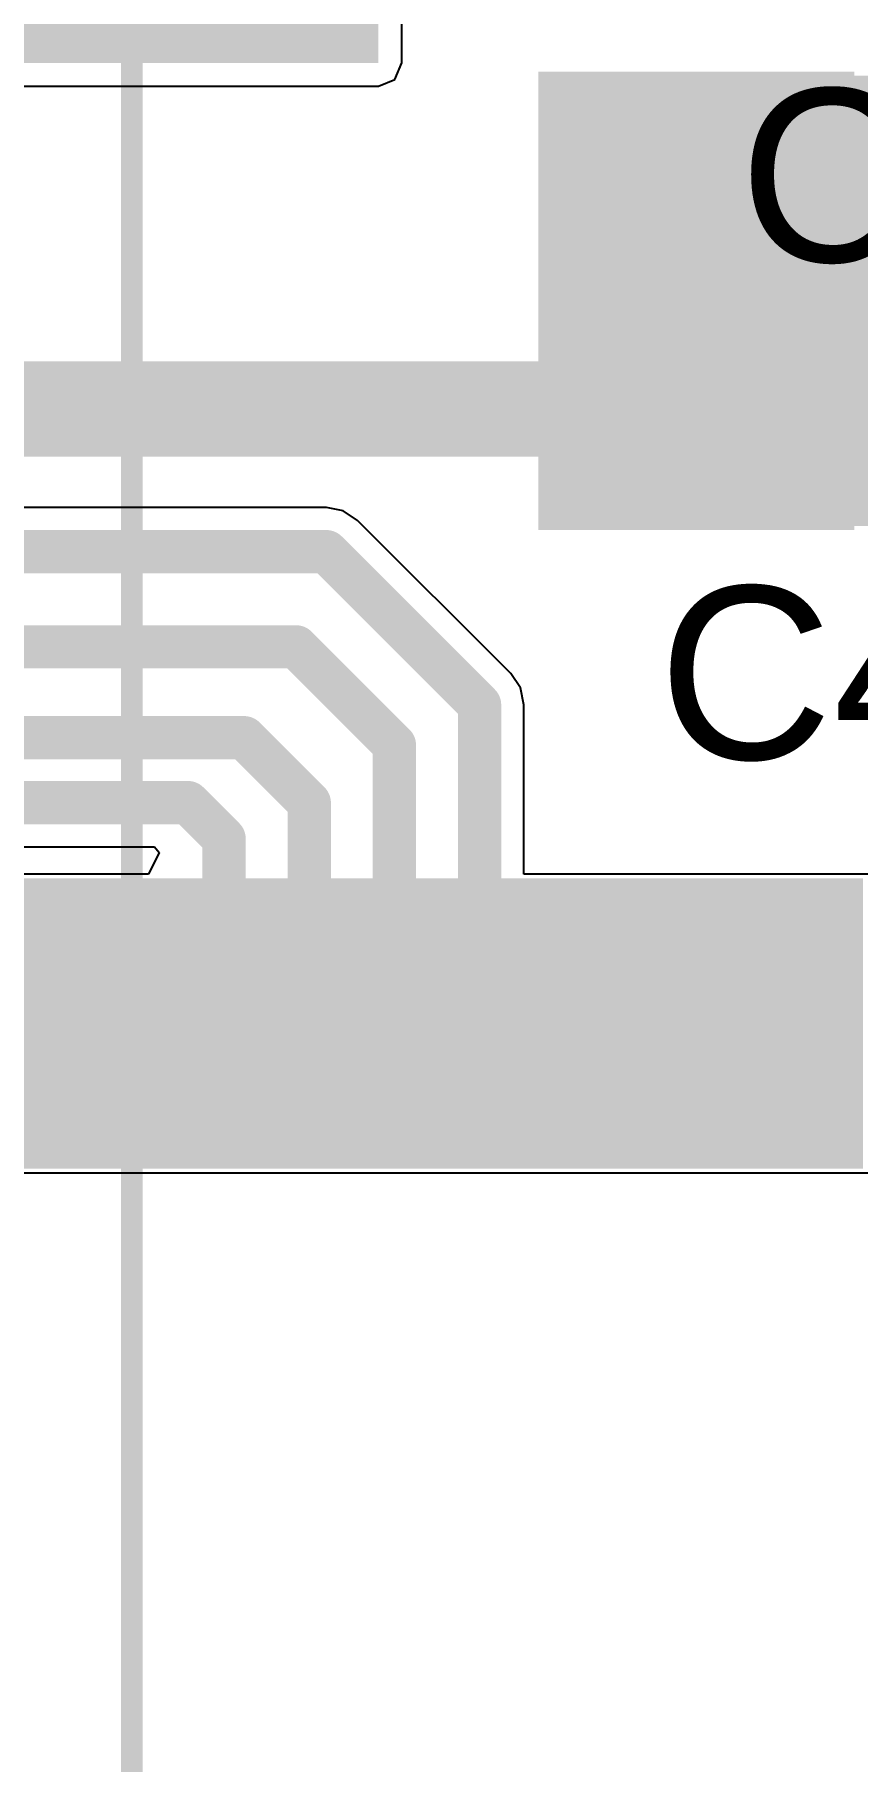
# Model space of a CAD drawing. Header units: millimetres. Extents: x -0.27 to 4.7, y -0.39 to 2.83.
# Drawn here: x 2.7795 to 2.9698, y 1.4264 to 1.8255 of the extents above; entities that cross this region are included whole.
import ezdxf

# ---------------------------------------------------------------- set-up
doc = ezdxf.new("R2010")
doc.units = ezdxf.units.MM
doc.header["$MEASUREMENT"] = 0
for name, color, linetype in [('BottomLayer', 5, 'Continuous'), ('BottomSolder', 6, 'Continuous'), ('TopLayer', 1, 'Continuous'), ('TopOverlay', 2, 'Continuous'), ('TopPaste', 8, 'Continuous'), ('TopSolder', 216, 'Continuous'), ('ViaHoleLayer', 16, 'Continuous')]:
    doc.layers.add(name, color=color, linetype=linetype)
doc.styles.add('Arial', font='', dxfattribs={"height": 0.2})
doc.styles.get('Arial').set_extended_font_data('Arial')

# ---------------------------------------------------------------- blocks, each defined once
blk = doc.blocks.new('OLED_0_96________2C_12')
at = {"layer": 'TopOverlay', "const_width": 0.005}
blk.add_lwpolyline([(0.539, -1.036), (0.539, 0.062)], dxfattribs=at)
blk = doc.blocks.new('TQFP_100_14_14__49')
at = {"layer": 'TopLayer'}
for points in [[(0.01378, -0.33268), (0.01378, -0.27362), (0.02559, -0.27362), (0.02559, -0.33268)], [(0.03346, -0.33268), (0.03346, -0.27362), (0.04528, -0.27362), (0.04528, -0.33268)], [(0.05315, -0.33268), (0.05315, -0.27362), (0.06496, -0.27362), (0.06496, -0.33268)], [(0.07283, -0.33268), (0.07283, -0.27362), (0.08465, -0.27362), (0.08465, -0.33268)], [(0.09252, -0.33268), (0.09252, -0.27362), (0.10433, -0.27362), (0.10433, -0.33268)], [(0.1122, -0.33268), (0.1122, -0.27362), (0.12402, -0.27362), (0.12402, -0.33268)], [(0.13189, -0.33268), (0.13189, -0.27362), (0.1437, -0.27362), (0.1437, -0.33268)], [(0.15157, -0.33268), (0.15157, -0.27362), (0.16339, -0.27362), (0.16339, -0.33268)], [(0.17126, -0.33268), (0.17126, -0.27362), (0.18307, -0.27362), (0.18307, -0.33268)], [(0.19094, -0.33268), (0.19094, -0.27362), (0.20276, -0.27362), (0.20276, -0.33268)]]:
    blk.add_hatch(color=1, dxfattribs=at).paths.add_polyline_path(points)
at = {"layer": 'TopPaste'}
for points in [[(0.01378, -0.33268), (0.01378, -0.27362), (0.02559, -0.27362), (0.02559, -0.33268)], [(0.03346, -0.33268), (0.03346, -0.27362), (0.04528, -0.27362), (0.04528, -0.33268)], [(0.05315, -0.33268), (0.05315, -0.27362), (0.06496, -0.27362), (0.06496, -0.33268)], [(0.07283, -0.33268), (0.07283, -0.27362), (0.08465, -0.27362), (0.08465, -0.33268)], [(0.09252, -0.33268), (0.09252, -0.27362), (0.10433, -0.27362), (0.10433, -0.33268)], [(0.1122, -0.33268), (0.1122, -0.27362), (0.12402, -0.27362), (0.12402, -0.33268)], [(0.13189, -0.33268), (0.13189, -0.27362), (0.1437, -0.27362), (0.1437, -0.33268)], [(0.15157, -0.33268), (0.15157, -0.27362), (0.16339, -0.27362), (0.16339, -0.33268)], [(0.17126, -0.33268), (0.17126, -0.27362), (0.18307, -0.27362), (0.18307, -0.33268)], [(0.19094, -0.33268), (0.19094, -0.27362), (0.20276, -0.27362), (0.20276, -0.33268)]]:
    blk.add_hatch(color=8, dxfattribs=at).paths.add_polyline_path(points)
at = {"layer": 'TopSolder'}
for points in [[(0.00978, -0.33668), (0.00978, -0.26962), (0.02959, -0.26962), (0.02959, -0.33668)], [(0.02946, -0.33668), (0.02946, -0.26962), (0.04928, -0.26962), (0.04928, -0.33668)], [(0.04915, -0.33668), (0.04915, -0.26962), (0.06896, -0.26962), (0.06896, -0.33668)], [(0.06883, -0.33668), (0.06883, -0.26962), (0.08865, -0.26962), (0.08865, -0.33668)], [(0.08852, -0.33668), (0.08852, -0.26962), (0.10833, -0.26962), (0.10833, -0.33668)], [(0.1082, -0.33668), (0.1082, -0.26962), (0.12802, -0.26962), (0.12802, -0.33668)], [(0.12789, -0.33668), (0.12789, -0.26962), (0.1477, -0.26962), (0.1477, -0.33668)], [(0.14757, -0.33668), (0.14757, -0.26962), (0.16739, -0.26962), (0.16739, -0.33668)], [(0.16726, -0.33668), (0.16726, -0.26962), (0.18707, -0.26962), (0.18707, -0.33668)], [(0.18694, -0.33668), (0.18694, -0.26962), (0.20676, -0.26962), (0.20676, -0.33668)]]:
    blk.add_hatch(color=216, dxfattribs=at).paths.add_polyline_path(points)

msp = doc.modelspace()

# ---------------------------------------------------------------- hatches: boundary and pattern name
at = {"layer": 'BottomLayer'}
msp.add_hatch(color=5, dxfattribs=at).paths.add_polyline_path([(2.896, 1.711), (2.969, 1.711), (2.969, 1.817), (2.896, 1.817)])
h = msp.add_hatch(color=5, dxfattribs=at)
edge = h.paths.add_edge_path()
edge.add_arc((2.91882, 1.79128), 0.01181, 0, 360)
h = msp.add_hatch(color=5, dxfattribs=at)
edge = h.paths.add_edge_path()
edge.add_arc((2.949, 1.79), 0.01181, 0, 360)
h = msp.add_hatch(color=5, dxfattribs=at)
edge = h.paths.add_edge_path()
edge.add_arc((2.91882, 1.76562), 0.01181, 0, 360)
h = msp.add_hatch(color=5, dxfattribs=at)
edge = h.paths.add_edge_path()
edge.add_arc((2.949, 1.76433), 0.01181, 0, 360)
h = msp.add_hatch(color=5, dxfattribs=at)
edge = h.paths.add_edge_path()
edge.add_arc((2.91882, 1.73995), 0.01181, 0, 360)
h = msp.add_hatch(color=5, dxfattribs=at)
edge = h.paths.add_edge_path()
edge.add_arc((2.949, 1.73867), 0.01181, 0, 360)
at = {"layer": 'BottomSolder'}
h = msp.add_hatch(color=6, dxfattribs=at)
edge = h.paths.add_edge_path()
edge.add_arc((2.91882, 1.79128), 0.00591, 0, 360)
h = msp.add_hatch(color=6, dxfattribs=at)
edge = h.paths.add_edge_path()
edge.add_arc((2.949, 1.79), 0.00591, 0, 360)
h = msp.add_hatch(color=6, dxfattribs=at)
edge = h.paths.add_edge_path()
edge.add_arc((2.91882, 1.76562), 0.00591, 0, 360)
h = msp.add_hatch(color=6, dxfattribs=at)
edge = h.paths.add_edge_path()
edge.add_arc((2.949, 1.76433), 0.00591, 0, 360)
h = msp.add_hatch(color=6, dxfattribs=at)
edge = h.paths.add_edge_path()
edge.add_arc((2.91882, 1.73995), 0.00591, 0, 360)
h = msp.add_hatch(color=6, dxfattribs=at)
edge = h.paths.add_edge_path()
edge.add_arc((2.949, 1.73867), 0.00591, 0, 360)
at = {"layer": 'TopLayer'}
for points in [[(2.859, 1.819), (2.859, 1.877), (1.895, 1.877), (1.895, 1.819)], [(2.898, 1.71195), (3.16121, 1.71195), (3.16121, 1.816), (2.898, 1.816)]]:
    msp.add_hatch(color=1, dxfattribs=at).paths.add_polyline_path(points)
h = msp.add_hatch(color=1, dxfattribs=at)
edge = h.paths.add_edge_path()
edge.add_arc((2.91882, 1.79128), 0.01181, 0, 360)
h = msp.add_hatch(color=1, dxfattribs=at)
edge = h.paths.add_edge_path()
edge.add_arc((2.949, 1.79), 0.01181, 0, 360)
h = msp.add_hatch(color=1, dxfattribs=at)
edge = h.paths.add_edge_path()
edge.add_arc((2.91882, 1.76562), 0.01181, 0, 360)
h = msp.add_hatch(color=1, dxfattribs=at)
edge = h.paths.add_edge_path()
edge.add_arc((2.949, 1.76433), 0.01181, 0, 360)
h = msp.add_hatch(color=1, dxfattribs=at)
edge = h.paths.add_edge_path()
edge.add_arc((2.91882, 1.73995), 0.01181, 0, 360)
h = msp.add_hatch(color=1, dxfattribs=at)
edge = h.paths.add_edge_path()
edge.add_arc((2.949, 1.73867), 0.01181, 0, 360)
at = {"layer": 'TopSolder'}
h = msp.add_hatch(color=216, dxfattribs=at)
edge = h.paths.add_edge_path()
edge.add_arc((2.91882, 1.79128), 0.00591, 0, 360)
h = msp.add_hatch(color=216, dxfattribs=at)
edge = h.paths.add_edge_path()
edge.add_arc((2.949, 1.79), 0.00591, 0, 360)
h = msp.add_hatch(color=216, dxfattribs=at)
edge = h.paths.add_edge_path()
edge.add_arc((2.91882, 1.76562), 0.00591, 0, 360)
h = msp.add_hatch(color=216, dxfattribs=at)
edge = h.paths.add_edge_path()
edge.add_arc((2.949, 1.76433), 0.00591, 0, 360)
h = msp.add_hatch(color=216, dxfattribs=at)
edge = h.paths.add_edge_path()
edge.add_arc((2.91882, 1.73995), 0.00591, 0, 360)
h = msp.add_hatch(color=216, dxfattribs=at)
edge = h.paths.add_edge_path()
edge.add_arc((2.949, 1.73867), 0.00591, 0, 360)
at = {"layer": 'ViaHoleLayer'}
h = msp.add_hatch(color=16, dxfattribs=at)
edge = h.paths.add_edge_path()
edge.add_arc((2.91882, 1.79128), 0.00591, 0, 360)
h = msp.add_hatch(color=16, dxfattribs=at)
edge = h.paths.add_edge_path()
edge.add_arc((2.949, 1.79), 0.00591, 0, 360)
h = msp.add_hatch(color=16, dxfattribs=at)
edge = h.paths.add_edge_path()
edge.add_arc((2.91882, 1.76562), 0.00591, 0, 360)
h = msp.add_hatch(color=16, dxfattribs=at)
edge = h.paths.add_edge_path()
edge.add_arc((2.949, 1.76433), 0.00591, 0, 360)
h = msp.add_hatch(color=16, dxfattribs=at)
edge = h.paths.add_edge_path()
edge.add_arc((2.91882, 1.73995), 0.00591, 0, 360)
h = msp.add_hatch(color=16, dxfattribs=at)
edge = h.paths.add_edge_path()
edge.add_arc((2.949, 1.73867), 0.00591, 0, 360)

# ---------------------------------------------------------------- linework, layer by layer
at = {"layer": 'BottomLayer', "const_width": 0.022}
for points in [[(2.907, 1.752), (2.91882, 1.74018)], [(2.91882, 1.73995), (2.91882, 1.74018)]]:
    msp.add_lwpolyline(points, dxfattribs=at)
at = {"layer": 'BottomLayer', "const_width": 0.011}
for points in [[(2.9015, 1.752, 1), (2.9125, 1.752, 1)], [(2.91332, 1.74018, 1), (2.92432, 1.74018, 1)], [(2.91332, 1.74018, 1), (2.92432, 1.74018, 1)], [(2.91332, 1.73995, 1), (2.92432, 1.73995, 1)]]:
    msp.add_lwpolyline(points, format="xyb", close=True, dxfattribs=at)
at = {"layer": 'TopLayer'}
for p, q in [((2.86441, 1.819), (2.86441, 1.877)), ((2.86283, 1.81517), (2.86441, 1.819)), ((1.895, 1.81359), (2.859, 1.81359)), ((2.859, 1.81359), (2.86283, 1.81517)), ((2.847, 1.7162), (1.64941, 1.7162)), ((2.8509, 1.71542), (2.847, 1.7162)), ((2.85421, 1.71321), (2.8509, 1.71542)), ((2.88961, 1.67781), (2.85421, 1.71321)), ((2.89182, 1.6745), (2.88961, 1.67781)), ((2.89259, 1.6706), (2.89182, 1.6745)), ((2.89259, 1.63148), (2.89259, 1.6706)), ((1.53432, 1.6378), (2.80728, 1.6378)), ((2.80728, 1.6378), (2.80831, 1.63648)), ((2.80831, 1.63648), (2.80585, 1.63148)), ((2.80585, 1.63148), (2.7337, 1.63148)), ((3.06905, 1.63148), (2.89259, 1.63148)), ((2.7337, 1.56242), (3.04522, 1.56242))]:
    msp.add_line(p, q, dxfattribs=at)
for points, const_width in [([(1.492, 1.739), (2.919, 1.739)], 0.022), ([(1.636, 1.706), (2.815, 1.706)], 0.01), ([(2.815, 1.706), (2.847, 1.706)], 0.01), ([(2.847, 1.706), (2.8824, 1.6706)], 0.01), ([(1.626, 1.684), (2.84, 1.684)], 0.01), ([(2.84, 1.684), (2.86271, 1.66129)], 0.01), ([(2.8824, 1.59695), (2.8824, 1.6706)], 0.01), ([(1.534, 1.663), (2.828, 1.663)], 0.01), ([(2.828, 1.663), (2.84303, 1.64797)], 0.01), ([(2.86271, 1.59695), (2.86271, 1.66129)], 0.01), ([(1.52779, 1.648), (2.815, 1.648)], 0.01), ([(2.815, 1.648), (2.82334, 1.63966)], 0.01), ([(2.84303, 1.59695), (2.84303, 1.64797)], 0.01), ([(2.82334, 1.59695), (2.82334, 1.63966)], 0.01)]:
    msp.add_lwpolyline(points, dxfattribs=dict(at, const_width=const_width))
for points, const_width in [([(2.9135, 1.739, 1), (2.9245, 1.739, 1)], 0.011), ([(2.8125, 1.706, 1), (2.8175, 1.706, 1)], 0.005), ([(2.8125, 1.706, 1), (2.8175, 1.706, 1)], 0.005), ([(2.8445, 1.706, 1), (2.8495, 1.706, 1)], 0.005), ([(2.8445, 1.706, 1), (2.8495, 1.706, 1)], 0.005), ([(2.8375, 1.684, 1), (2.8425, 1.684, 1)], 0.005), ([(2.8375, 1.684, 1), (2.8425, 1.684, 1)], 0.005), ([(2.8799, 1.6706, 1), (2.8849, 1.6706, 1)], 0.005), ([(2.8799, 1.6706, 1), (2.8849, 1.6706, 1)], 0.005), ([(2.8255, 1.663, 1), (2.8305, 1.663, 1)], 0.005), ([(2.8255, 1.663, 1), (2.8305, 1.663, 1)], 0.005), ([(2.86021, 1.66129, 1), (2.86521, 1.66129, 1)], 0.005), ([(2.86021, 1.66129, 1), (2.86521, 1.66129, 1)], 0.005), ([(2.8125, 1.648, 1), (2.8175, 1.648, 1)], 0.005), ([(2.8125, 1.648, 1), (2.8175, 1.648, 1)], 0.005), ([(2.84053, 1.64797, 1), (2.84553, 1.64797, 1)], 0.005), ([(2.84053, 1.64797, 1), (2.84553, 1.64797, 1)], 0.005), ([(2.82084, 1.63966, 1), (2.82584, 1.63966, 1)], 0.005), ([(2.82084, 1.63966, 1), (2.82584, 1.63966, 1)], 0.005), ([(2.82084, 1.59695, 1), (2.82584, 1.59695, 1)], 0.005), ([(2.84053, 1.59695, 1), (2.84553, 1.59695, 1)], 0.005), ([(2.86021, 1.59695, 1), (2.86521, 1.59695, 1)], 0.005), ([(2.8799, 1.59695, 1), (2.8849, 1.59695, 1)], 0.005)]:
    msp.add_lwpolyline(points, format="xyb", close=True, dxfattribs=dict(at, const_width=const_width))

# ---------------------------------------------------------------- block references
msp.add_blockref('OLED_0_96________2C_12', (2.263, 1.996))
at = {"rotation": 180}
msp.add_blockref('TQFP_100_14_14__49', (2.98082, 1.2938), dxfattribs=at)

# ---------------------------------------------------------------- texts
at = {"layer": 'TopOverlay', "style": 'Arial'}
for s, p in [('C1', (2.94234, 1.77301)), ('C43', (2.92368, 1.65801))]:
    msp.add_text(s, height=0.04, dxfattribs=at).set_placement(p)

doc.saveas('drawing.dxf')
